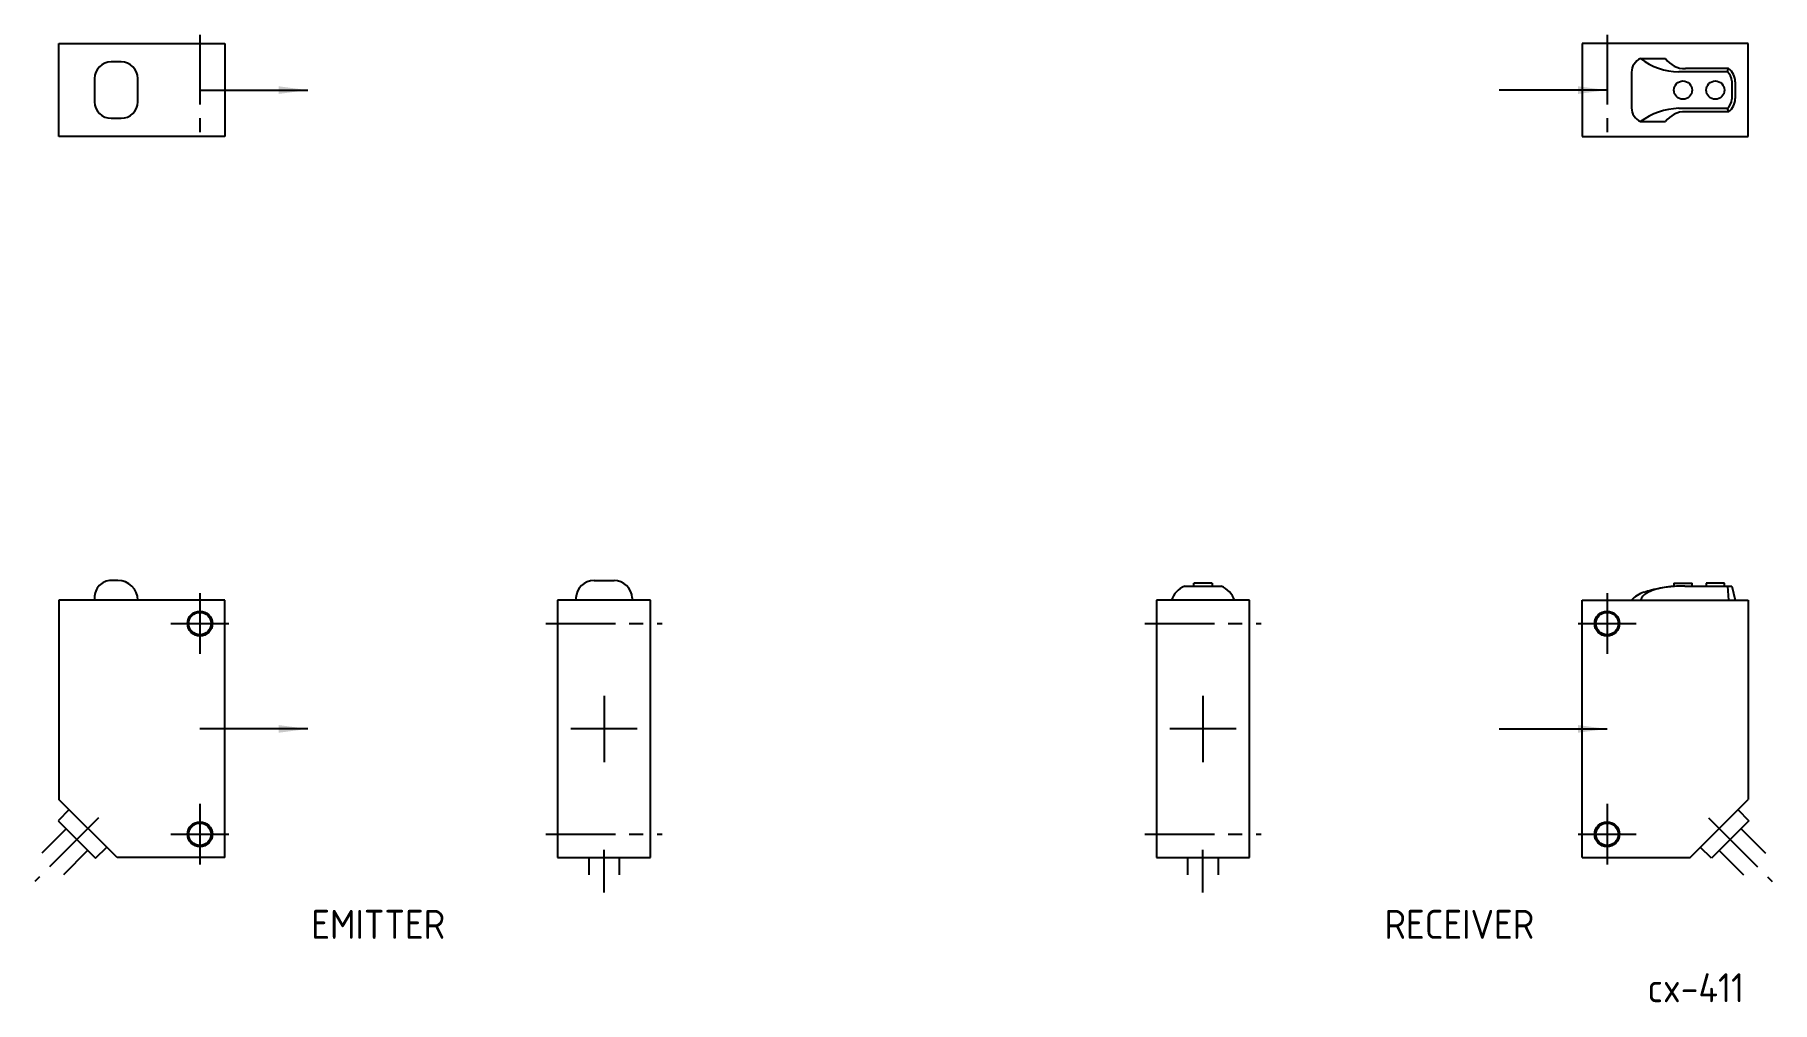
# Model space of a CAD drawing. Extents: x -244 to -35, y 477 to 594.
import ezdxf

# ---------------------------------------------------------------- set-up
doc = ezdxf.new("R2010")
doc.units = 0
doc.linetypes.add('CENTER', pattern=[13.421505, 8.388441, -1.677688, 1.677688, -1.677688])
doc.layers.get('0').update_dxf_attribs({"linetype": 'CONTINUOUS'})
doc.styles.get("Standard").update_dxf_attribs({"font": 'isocp.shx', "bigfont": 'extfont.shx'})

msp = doc.modelspace()

# ---------------------------------------------------------------- linework, layer by layer
at = {"color": 4, "linetype": 'CENTER'}
for p, q in [((-224.17, 593.73), (-224.17, 580.38)), ((-54.49, 593.73), (-54.49, 580.38)), ((-224.17, 526.43), (-224.17, 519.1)), ((-54.49, 526.43), (-54.49, 519.1)), ((-227.68, 522.76), (-220.67, 522.76)), ((-182.46, 522.76), (-168.43, 522.76)), ((-110.24, 522.76), (-96.21, 522.76)), ((-58, 522.76), (-50.99, 522.76)), ((-175.44, 514.06), (-175.44, 506.06)), ((-103.22, 514.06), (-103.22, 506.06)), ((-171.44, 510.06), (-179.44, 510.06)), ((-99.22, 510.06), (-107.22, 510.06)), ((-224.17, 501.03), (-224.17, 493.7)), ((-54.49, 501.03), (-54.49, 493.7)), ((-236.39, 499.35), (-244.09, 491.65)), ((-42.28, 499.35), (-34.58, 491.65)), ((-227.68, 497.36), (-220.67, 497.36)), ((-182.46, 497.36), (-168.43, 497.36)), ((-110.24, 497.36), (-96.21, 497.36)), ((-58, 497.36), (-50.99, 497.36)), ((-175.44, 490.33), (-175.44, 495.5)), ((-103.22, 490.33), (-103.22, 495.5))]:
    msp.add_line(p, q, dxfattribs=at)
at = {"color": 7, "linetype": 'CONTINUOUS'}
for p, q in [((-241.17, 592.66), (-221.17, 592.66)), ((-241.17, 581.46), (-241.17, 592.66)), ((-221.17, 592.66), (-221.17, 581.46)), ((-57.49, 592.66), (-57.49, 581.46)), ((-37.49, 592.66), (-57.49, 592.66)), ((-50.46, 590.86), (-47.46, 590.86)), ((-37.49, 581.46), (-37.49, 592.66)), ((-233.67, 590.46), (-234.87, 590.46)), ((-51.54, 589.21), (-51.54, 584.91)), ((-39.98, 589.26), (-45.84, 589.26)), ((-39.84, 589.66), (-45.04, 589.66)), ((-236.87, 588.46), (-236.87, 585.66)), ((-231.67, 585.66), (-231.67, 588.46)), ((-39.44, 588.16), (-39.44, 585.96)), ((-39.04, 588.06), (-39.04, 586.06)), ((-39.99, 584.86), (-45.84, 584.86)), ((-234.87, 583.66), (-233.67, 583.66)), ((-50.46, 583.26), (-47.46, 583.26)), ((-39.84, 584.46), (-45.04, 584.46)), ((-221.17, 581.46), (-241.17, 581.46)), ((-57.49, 581.46), (-37.49, 581.46)), ((-234.07, 527.96), (-234.87, 527.96)), ((-234.17, 527.96), (-234.77, 527.96)), ((-176.64, 527.96), (-174.24, 527.96)), ((-176.54, 527.96), (-174.34, 527.96)), ((-105.42, 527.26), (-101.02, 527.26)), ((-102.12, 527.63), (-104.32, 527.63)), ((-104.32, 527.26), (-104.32, 527.63)), ((-102.12, 527.63), (-102.12, 527.26)), ((-46.45, 527.63), (-46.45, 527.23)), ((-46.45, 527.63), (-44.25, 527.63)), ((-45.12, 527.26), (-39.44, 527.26)), ((-44.25, 527.26), (-44.25, 527.63)), ((-40.35, 527.63), (-42.55, 527.63)), ((-42.55, 527.63), (-42.55, 527.26)), ((-40.35, 527.26), (-40.35, 527.63)), ((-39.99, 527.26), (-39.84, 525.56)), ((-39.44, 527.26), (-39.04, 525.56)), ((-221.17, 525.56), (-241.17, 525.56)), ((-241.17, 525.56), (-241.17, 501.56)), ((-236.87, 525.88), (-236.87, 525.56)), ((-221.17, 494.56), (-221.17, 525.56)), ((-181.04, 525.56), (-181.04, 494.56)), ((-169.84, 525.56), (-181.04, 525.56)), ((-178.84, 525.85), (-178.84, 525.56)), ((-172.05, 525.85), (-172.05, 525.56)), ((-169.84, 494.56), (-169.84, 525.56)), ((-108.82, 525.56), (-108.82, 494.56)), ((-97.62, 525.56), (-108.82, 525.56)), ((-97.62, 494.56), (-97.62, 525.56)), ((-57.49, 494.56), (-57.49, 525.56)), ((-57.49, 525.56), (-37.49, 525.56)), ((-37.49, 525.56), (-37.49, 501.56)), ((-234.17, 494.56), (-241.17, 501.56)), ((-44.49, 494.56), (-37.49, 501.56)), ((-239.94, 500.33), (-241.28, 498.98)), ((-241.28, 498.98), (-236.75, 494.46)), ((-37.39, 498.98), (-41.91, 494.46)), ((-38.73, 500.33), (-37.39, 498.98)), ((-240.32, 498.03), (-243.25, 495.1)), ((-38.34, 498.03), (-35.41, 495.1)), ((-237.71, 495.41), (-240.64, 492.48)), ((-236.75, 494.46), (-235.41, 495.8)), ((-221.17, 494.56), (-234.17, 494.56)), ((-181.04, 494.56), (-169.84, 494.56)), ((-180.54, 494.56), (-170.34, 494.56)), ((-177.29, 494.56), (-177.29, 492.48)), ((-173.59, 492.48), (-173.59, 494.56)), ((-108.82, 494.56), (-97.62, 494.56)), ((-105.07, 494.56), (-105.07, 492.48)), ((-101.37, 492.48), (-101.37, 494.56)), ((-57.49, 494.56), (-44.49, 494.56)), ((-41.91, 494.46), (-43.26, 495.8)), ((-40.96, 495.41), (-38.03, 492.48))]:
    msp.add_line(p, q, dxfattribs=at)
at = {"color": 4, "linetype": 'CONTINUOUS'}
for p, q in [((-224.17, 587.06), (-211.17, 587.06)), ((-54.49, 587.06), (-67.49, 587.06)), ((-211.17, 510.06), (-224.17, 510.06)), ((-67.49, 510.06), (-54.49, 510.06))]:
    msp.add_line(p, q, dxfattribs=at)
at = {"color": 7, "linetype": 'CONTINUOUS'}
for centre, radius in [((-45.34, 587.06), 1.1), ((-41.44, 587.06), 1.1), ((-224.17, 522.76), 1.35), ((-54.49, 522.76), 1.35), ((-224.17, 497.36), 1.35), ((-54.49, 497.36), 1.35)]:
    msp.add_circle(centre, radius, dxfattribs=at)
at = {"color": 2, "linetype": 'CONTINUOUS'}
for centre in [(-224.17, 522.76), (-54.49, 522.76), (-224.17, 497.36), (-54.49, 497.36)]:
    msp.add_circle(centre, 1.5, dxfattribs=at)
at = {"color": 7, "linetype": 'CONTINUOUS'}
for centre, radius, start, end in [((-49.73, 589.2), 1.81, 113.697, 179.6981), ((-45.59, 597.45), 8.2, 233.5435, 268.2222), ((-45.08, 592.62), 2.97, 216.5451, 270.7717), ((-234.87, 588.46), 2, 90, 180), ((-233.67, 588.46), 2, 0, 90), ((-40.98, 588.08), 1.54, 3.02, 50.1101), ((-134.92, 623.11), 100.79, 340.3728, 340.6141), ((-41.06, 588.05), 2.01, 0.111, 52.8281), ((-234.87, 585.66), 2, 180, 270), ((-233.67, 585.66), 2, 270, 0), ((-49.73, 584.92), 1.81, 180.3019, 246.303), ((-45.59, 576.67), 8.2, 91.7778, 126.4565), ((-40.98, 586.04), 1.54, 309.8899, 356.98), ((-49.16, 581.11), 9.91, 19.734, 22.2122), ((-41.06, 586.06), 2.01, 307.1719, 359.889), ((-45.08, 581.49), 2.97, 89.2283, 143.4549), ((-234.87, 525.96), 2, 90, 182.4919), ((-234.07, 525.56), 2.4, 360, 90), ((-176.64, 525.76), 2.2, 90, 177.7055), ((-174.24, 525.76), 2.2, 2.2945, 90), ((-104.41, 524.71), 2.75, 111.6028, 161.8433), ((-102.04, 524.71), 2.75, 18.1567, 68.3972), ((-49.18, 523.51), 3.14, 105.9518, 139.0361), ((-49.05, 525.14), 1.47, 118.5306, 163.4138), ((-45.53, 513.21), 14.05, 95.1456, 108.6919), ((-46.76, 520.45), 6.69, 99.2472, 116.568), ((-45.62, 515.28), 11.98, 91.2857, 100.6371), ((-45.37, 509.67), 17.6, 89.1937, 94.6361)]:
    msp.add_arc(centre, radius, start, end, dxfattribs=at)
at = {"color": 4, "linetype": 'CONTINUOUS'}
for points in [[(-214.67, 587.52), (-214.67, 586.6), (-211.17, 587.06)], [(-57.99, 587.52), (-57.99, 586.6), (-54.49, 587.06)], [(-214.67, 510.52), (-214.67, 509.6), (-211.17, 510.06)], [(-57.99, 510.52), (-57.99, 509.6), (-54.49, 510.06)]]:
    msp.add_solid(points, dxfattribs=at)

# ---------------------------------------------------------------- texts
at = {"color": 2}
for s, p in [('EMITTER', (-210.74, 484.75)), ('RECEIVER', (-81.34, 484.75)), ('cx-411', (-49.62, 477.11))]:
    msp.add_text(s, height=3.5, dxfattribs=at).set_placement(p)

doc.saveas('drawing.dxf')
